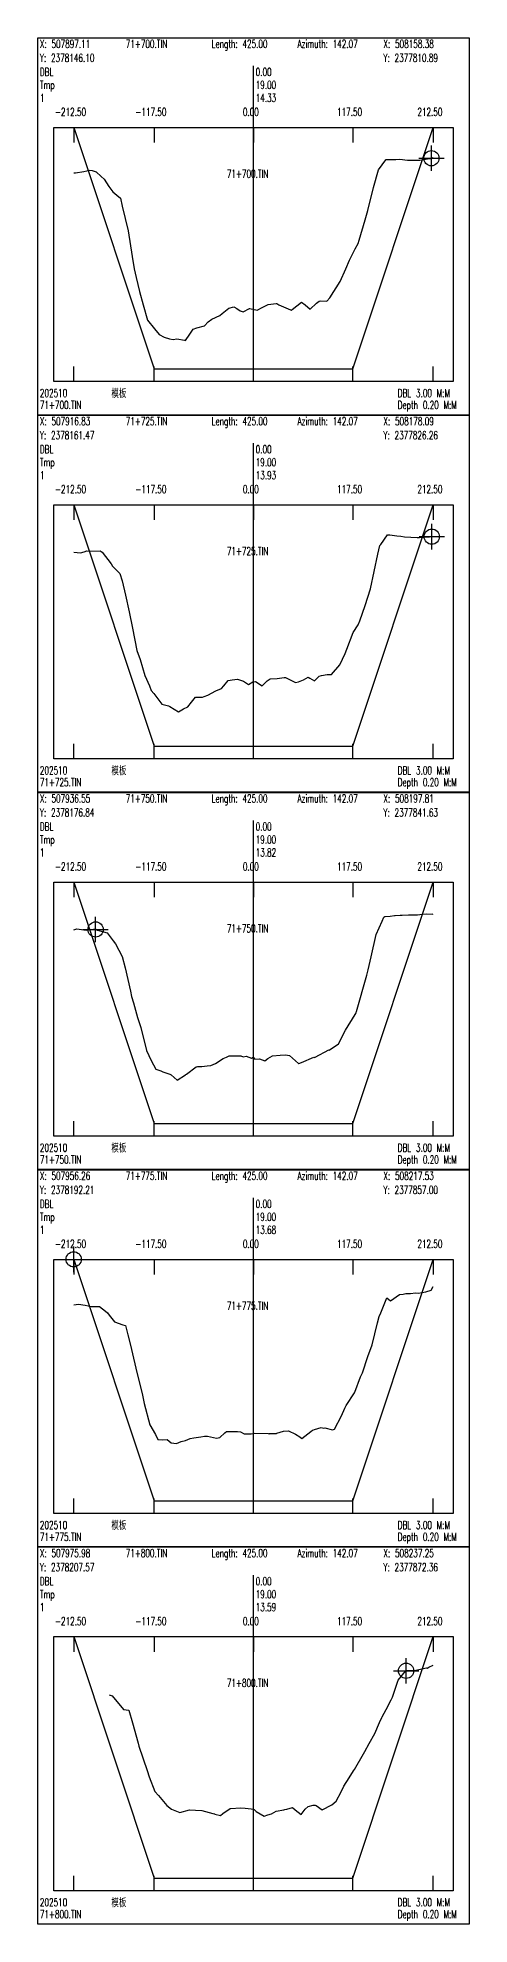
# Model space of a CAD drawing. Extents: x 1 to 194, y -24202 to 0.
# Drawn here: x 1 to 171, y -24202 to -23459 of the extents above; entities that cross this region are included whole.
import ezdxf

# ---------------------------------------------------------------- set-up
doc = ezdxf.new("R2010")
doc.units = 0
doc.header["$MEASUREMENT"] = 0
doc.layers.add('LABELS', color=7, linetype='Continuous')
doc.layers.add('XSECTION', color=7, linetype='Continuous')
doc.styles.get("Standard").update_dxf_attribs({"font": 'txt.shx'})

msp = doc.modelspace()

# ---------------------------------------------------------------- linework, layer by layer
at = {"color": 1}
for p, q in [((156.06, -23511.64), (156.06, -23501.64)), ((151.06, -23506.64), (161.06, -23506.64)), ((156.22, -23660.55), (156.22, -23650.55)), ((151.22, -23655.55), (161.22, -23655.55)), ((23.82, -23815.12), (23.82, -23805.12)), ((18.82, -23810.12), (28.82, -23810.12)), ((10.17, -23939.93), (20.17, -23939.93)), ((15.17, -23944.93), (15.17, -23934.93)), ((146.11, -24106.83), (146.11, -24096.83)), ((141.11, -24101.83), (151.11, -24101.83))]:
    msp.add_line(p, q, dxfattribs=at)
for centre in [(156.06, -23506.64), (156.22, -23655.55), (23.82, -23810.12), (15.17, -23939.93), (146.11, -24101.83)]:
    msp.add_circle(centre, 3, dxfattribs=at)
at = {"layer": 'XSECTION', "color": 0, "linetype": 'Continuous'}
for points in [[(1, -23459.22), (171, -23459.22), (171, -23607.68), (1, -23607.68), (1, -23459.22)], [(86, -23594.51), (86, -23470.27)], [(86, -23594.51), (86, -23470.27)], [(7.3, -23494.51), (164.7, -23494.51), (164.7, -23594.51), (7.3, -23594.51), (7.3, -23494.51)], [(15.17, -23494.51), (15.17, -23500.44)], [(15.17, -23494.51), (46.83, -23589.51)], [(15.17, -23494.51), (46.83, -23589.51)], [(46.83, -23494.51), (46.83, -23500.44)], [(86, -23494.51), (86, -23500.44)], [(125.17, -23494.51), (125.17, -23500.44)], [(125.17, -23589.51), (156.83, -23494.51)], [(125.17, -23589.51), (156.83, -23494.51)], [(156.83, -23494.51), (156.83, -23500.44)], [(15.17, -23594.51), (15.17, -23588.57)], [(46.83, -23594.51), (46.83, -23588.57)], [(46.83, -23589.51), (86, -23589.51)], [(46.83, -23589.51), (46.83, -23589.51)], [(46.83, -23589.51), (86, -23589.51)], [(86, -23594.51), (86, -23588.57)], [(86, -23589.51), (125.17, -23589.51)], [(86, -23589.51), (125.17, -23589.51)], [(125.17, -23594.51), (125.17, -23588.57)], [(125.17, -23589.51), (125.17, -23589.51)], [(156.83, -23594.51), (156.83, -23588.57)], [(1, -23607.69), (171, -23607.69), (171, -23756.16), (1, -23756.16), (1, -23607.69)], [(86, -23742.98), (86, -23618.75)], [(86, -23742.98), (86, -23618.75)], [(7.3, -23642.98), (164.7, -23642.98), (164.7, -23742.98), (7.3, -23742.98), (7.3, -23642.98)], [(15.17, -23642.98), (15.17, -23648.92)], [(15.17, -23642.98), (46.83, -23737.98)], [(15.17, -23642.98), (46.83, -23737.98)], [(46.83, -23642.98), (46.83, -23648.92)], [(86, -23642.98), (86, -23648.92)], [(125.17, -23642.98), (125.17, -23648.92)], [(125.17, -23737.98), (156.83, -23642.98)], [(125.17, -23737.98), (156.83, -23642.98)], [(156.83, -23642.98), (156.83, -23648.92)], [(15.17, -23742.98), (15.17, -23737.04)], [(46.83, -23742.98), (46.83, -23737.04)], [(46.83, -23737.98), (86, -23737.98)], [(46.83, -23737.98), (46.83, -23737.98)], [(46.83, -23737.98), (86, -23737.98)], [(86, -23742.98), (86, -23737.04)], [(86, -23737.98), (125.17, -23737.98)], [(86, -23737.98), (125.17, -23737.98)], [(125.17, -23742.98), (125.17, -23737.04)], [(125.17, -23737.98), (125.17, -23737.98)], [(156.83, -23742.98), (156.83, -23737.04)], [(1, -23756.17), (171, -23756.17), (171, -23904.64), (1, -23904.64), (1, -23756.17)], [(86, -23891.46), (86, -23767.22)], [(86, -23891.46), (86, -23767.22)], [(7.3, -23791.46), (164.7, -23791.46), (164.7, -23891.46), (7.3, -23891.46), (7.3, -23791.46)], [(15.17, -23791.46), (15.17, -23797.4)], [(15.17, -23791.46), (46.83, -23886.46)], [(15.17, -23791.46), (46.83, -23886.46)], [(46.83, -23791.46), (46.83, -23797.4)], [(86, -23791.46), (86, -23797.4)], [(125.17, -23791.46), (125.17, -23797.4)], [(125.17, -23886.46), (156.83, -23791.46)], [(125.17, -23886.46), (156.83, -23791.46)], [(156.83, -23791.46), (156.83, -23797.4)], [(15.17, -23891.46), (15.17, -23885.52)], [(46.83, -23891.46), (46.83, -23885.52)], [(46.83, -23886.46), (86, -23886.46)], [(46.83, -23886.46), (46.83, -23886.46)], [(46.83, -23886.46), (86, -23886.46)], [(86, -23891.46), (86, -23885.52)], [(86, -23886.46), (125.17, -23886.46)], [(86, -23886.46), (125.17, -23886.46)], [(125.17, -23891.46), (125.17, -23885.52)], [(125.17, -23886.46), (125.17, -23886.46)], [(156.83, -23891.46), (156.83, -23885.52)], [(1, -23904.65), (171, -23904.65), (171, -24053.11), (1, -24053.11), (1, -23904.65)], [(86, -24039.93), (86, -23915.7)], [(86, -24039.93), (86, -23915.7)], [(7.3, -23939.93), (164.7, -23939.93), (164.7, -24039.93), (7.3, -24039.93), (7.3, -23939.93)], [(15.17, -23939.93), (15.17, -23945.87)], [(15.17, -23939.93), (46.83, -24034.93)], [(15.17, -23939.93), (46.83, -24034.93)], [(46.83, -23939.93), (46.83, -23945.87)], [(86, -23939.93), (86, -23945.87)], [(125.17, -23939.93), (125.17, -23945.87)], [(125.17, -24034.93), (156.83, -23939.93)], [(125.17, -24034.93), (156.83, -23939.93)], [(156.83, -23939.93), (156.83, -23945.87)], [(15.17, -24039.93), (15.17, -24034)], [(46.83, -24039.93), (46.83, -24034)], [(46.83, -24034.93), (86, -24034.93)], [(46.83, -24034.93), (46.83, -24034.93)], [(46.83, -24034.93), (86, -24034.93)], [(86, -24039.93), (86, -24034)], [(86, -24034.93), (125.17, -24034.93)], [(86, -24034.93), (125.17, -24034.93)], [(125.17, -24039.93), (125.17, -24034)], [(125.17, -24034.93), (125.17, -24034.93)], [(156.83, -24039.93), (156.83, -24034)], [(1, -24053.12), (171, -24053.12), (171, -24201.59), (1, -24201.59), (1, -24053.12)], [(86, -24188.41), (86, -24064.17)], [(86, -24188.41), (86, -24064.17)], [(7.3, -24088.41), (164.7, -24088.41), (164.7, -24188.41), (7.3, -24188.41), (7.3, -24088.41)], [(15.17, -24088.41), (15.17, -24094.35)], [(15.17, -24088.41), (46.83, -24183.41)], [(15.17, -24088.41), (46.83, -24183.41)], [(46.83, -24088.41), (46.83, -24094.35)], [(86, -24088.41), (86, -24094.35)], [(125.17, -24088.41), (125.17, -24094.35)], [(125.17, -24183.41), (156.83, -24088.41)], [(125.17, -24183.41), (156.83, -24088.41)], [(156.83, -24088.41), (156.83, -24094.35)], [(15.17, -24188.41), (15.17, -24182.47)], [(46.83, -24188.41), (46.83, -24182.47)], [(46.83, -24183.41), (86, -24183.41)], [(46.83, -24183.41), (46.83, -24183.41)], [(46.83, -24183.41), (86, -24183.41)], [(86, -24188.41), (86, -24182.47)], [(86, -24183.41), (125.17, -24183.41)], [(86, -24183.41), (125.17, -24183.41)], [(125.17, -24188.41), (125.17, -24182.47)], [(125.17, -24183.41), (125.17, -24183.41)], [(156.83, -24188.41), (156.83, -24182.47)]]:
    msp.add_lwpolyline(points, dxfattribs=at)
at = {"layer": 'XSECTION', "color": 1, "linetype": 'Continuous'}
for points in [[(15.17, -23512.41), (15.89, -23512.41), (19.23, -23511.86), (21.53, -23511.36), (22.4, -23511.46), (24.02, -23511.96), (26.01, -23513.81), (27.17, -23514.91), (29.03, -23517.76), (30.56, -23519.86), (32.15, -23521.21), (33.56, -23522.36), (34.28, -23525.46), (36.57, -23535.26), (38.17, -23545.31), (39.02, -23550.16), (39.79, -23553.56), (41.15, -23559.11), (42.54, -23564.36), (44.19, -23570.36), (46.96, -23573.76), (48.82, -23576.01), (50.77, -23577.06), (52.87, -23577.76), (54.38, -23577.91), (55.78, -23577.66), (58.78, -23578.21), (59.2, -23578.31), (60.86, -23575.91), (62.3, -23573.86), (63.7, -23573.41), (66.73, -23572.56), (68.15, -23571.06), (69.55, -23569.96), (72.76, -23568.51), (73.69, -23567.71), (76.31, -23565.66), (78.26, -23565.16), (79.48, -23565.71), (80.74, -23566.71), (81.96, -23567.06), (84.47, -23565.81), (84.57, -23565.81), (87.41, -23566.46), (89.47, -23565.31), (91.8, -23564.21), (94.95, -23563.86), (95.11, -23563.81), (95.18, -23563.81), (96, -23564.26), (100.53, -23566.31), (100.83, -23566.46), (101.22, -23566.11), (104.86, -23563.31), (106.39, -23564.36), (108.28, -23566.01), (110.78, -23563.71), (111.83, -23562.86), (112.54, -23562.81), (114.85, -23562.91), (116.05, -23561.56), (120.16, -23555.16), (122.42, -23550.21), (123.78, -23546.76), (126.09, -23542.31), (127.17, -23540.21), (127.59, -23538.91), (130.01, -23530.86), (130.98, -23527.26), (133.3, -23518.11), (135.26, -23511.26), (138.06, -23507.21), (138.18, -23507.16), (142.08, -23507.11), (143.62, -23507.01), (146.64, -23507.36), (146.95, -23507.36), (147.24, -23507.36), (151.46, -23507.46), (155.26, -23506.76), (156.07, -23506.76), (156.83, -23506.41)], [(15.17, -23661.63), (15.21, -23661.63), (17.8, -23661.98), (19.25, -23661.53), (20.36, -23661.13), (21.5, -23661.28), (25.58, -23661.08), (26.37, -23661.63), (29.9, -23666.23), (30.43, -23667.13), (31.29, -23667.93), (33.37, -23670.08), (34.21, -23672.88), (35.52, -23678.63), (37.08, -23685.13), (38.33, -23691.58), (40.04, -23700.33), (41.33, -23703.93), (43.18, -23710.13), (45.01, -23714.28), (45.7, -23716.13), (46.74, -23717.28), (49.93, -23721.53), (52.54, -23722.08), (53.07, -23722.38), (56.4, -23724.48), (58.37, -23723.28), (60.16, -23722.48), (61.62, -23720.63), (63.16, -23718.68), (65.86, -23718.68), (66.51, -23718.48), (68.05, -23717.93), (71.15, -23716.28), (73.34, -23715.33), (74.32, -23714.28), (76.04, -23712.18), (77.61, -23711.93), (79.76, -23711.58), (82.02, -23712.43), (83.97, -23713.73), (85.78, -23712.63), (86.82, -23712.58), (89.45, -23714.23), (91.39, -23712.33), (92.61, -23711.48), (95.37, -23711.38), (98.12, -23711.03), (98.63, -23711.03), (102.49, -23712.88), (103.76, -23712.63), (105.68, -23711.93), (107.52, -23710.88), (108.16, -23711.23), (110.05, -23712.28), (111.81, -23710.48), (112.74, -23710.13), (114.99, -23709.73), (116.67, -23709.78), (119.99, -23706.03), (122.13, -23701.53), (122.78, -23699.88), (125.21, -23693.23), (127.2, -23690.23), (127.94, -23688.73), (130.01, -23682.68), (132.12, -23676.08), (135.01, -23662.43), (135.75, -23659.03), (136.09, -23658.58), (138.72, -23654.78), (139.74, -23654.88), (142.48, -23655.23), (144.07, -23655.38), (145.47, -23655.58), (150.44, -23655.88), (151.2, -23655.93), (151.36, -23655.93), (155.31, -23655.58), (156.52, -23655.53), (156.83, -23655.53)], [(15.17, -23810.21), (16.46, -23809.86), (20.1, -23810.36), (23.01, -23809.96), (23.87, -23809.96), (24.58, -23810.46), (28.39, -23811.51), (30.71, -23814.61), (31.59, -23815.81), (34.22, -23820.71), (35.44, -23825.21), (37.52, -23834.41), (38, -23836.56), (38.68, -23838.96), (40.34, -23844.71), (41.58, -23848.71), (43.83, -23857.76), (45.64, -23861.71), (47.47, -23865.06), (49.47, -23865.81), (50.31, -23866.21), (51.89, -23866.71), (53.09, -23867.11), (53.63, -23867.31), (55.91, -23869.46), (59.25, -23867.31), (59.3, -23867.26), (59.61, -23867.06), (63.42, -23864.16), (63.92, -23864.06), (65.64, -23864.01), (67.78, -23863.81), (69.14, -23863.66), (71.05, -23862.81), (74.07, -23860.91), (75.38, -23860.31), (76.39, -23859.86), (79.46, -23859.86), (80.98, -23859.81), (81.88, -23860.26), (83.13, -23860.01), (85.21, -23860.76), (85.84, -23860.36), (86.52, -23861.11), (88.32, -23861.06), (90.49, -23861.76), (91.62, -23860.91), (93.42, -23859.81), (96.48, -23859.56), (98.63, -23859.51), (100.2, -23859.71), (103.75, -23862.86), (103.83, -23862.91), (103.89, -23862.86), (104.93, -23862.46), (109.79, -23860.36), (110.03, -23860.46), (110.33, -23860.36), (115.68, -23857.51), (115.81, -23857.56), (119.49, -23855.16), (122.27, -23849.81), (126.04, -23843.61), (126.39, -23842.91), (126.55, -23842.46), (130.61, -23828.06), (131.18, -23825.96), (132.37, -23820.91), (134.35, -23812.11), (136.7, -23806.81), (137.38, -23805.26), (137.76, -23804.96), (139.78, -23804.86), (141.47, -23804.66), (141.82, -23804.66), (143.8, -23804.56), (144.61, -23804.51), (147.07, -23804.36), (148.25, -23804.36), (150.54, -23804.31), (152.37, -23804.16), (154.03, -23804.01), (156.35, -23804.16), (156.83, -23803.96)], [(15.17, -23957.78), (17.07, -23957.63), (19.68, -23958.03), (22.11, -23958.43), (25.36, -23958.43), (27.65, -23960.28), (28.47, -23961.03), (29.17, -23961.88), (31.25, -23964.48), (34.59, -23965.68), (35.55, -23966.03), (36.47, -23969.68), (37.51, -23973.73), (38.69, -23978.78), (40.16, -23985.03), (42.1, -23992.78), (42.98, -23996.63), (45.15, -24005.08), (47.35, -24008.88), (48.34, -24010.78), (50.14, -24010.93), (52.05, -24010.83), (53.6, -24012.08), (55.71, -24012.38), (57.52, -24011.63), (59.19, -24011.18), (61.03, -24010.43), (62.56, -24010.18), (65.25, -24009.78), (66.66, -24009.53), (67.82, -24009.53), (71.46, -24010.28), (72.7, -24010.03), (74.75, -24008.18), (75.43, -24007.73), (77.77, -24007.73), (79.68, -24007.73), (80.84, -24007.78), (82.27, -24008.63), (85.08, -24008.58), (86.27, -24008.28), (91.75, -24008.53), (92.13, -24008.63), (92.35, -24008.53), (94.04, -24008.48), (95.01, -24008.43), (95.11, -24008.43), (95.25, -24008.38), (97.82, -24007.58), (99.84, -24007.38), (102.55, -24008.78), (104.29, -24009.78), (105, -24010.43), (108.62, -24007.68), (109.27, -24007.13), (109.4, -24007.13), (109.99, -24006.93), (112.69, -24006.08), (113.61, -24006.33), (114.14, -24006.18), (117.11, -24006.98), (117.86, -24006.78), (120.63, -24001.53), (121.92, -23998.53), (122.49, -23997.48), (125.78, -23992.48), (125.9, -23992.18), (128.12, -23986.18), (128.94, -23984.53), (130.98, -23978.23), (132.72, -23973.58), (134.9, -23964.88), (135.55, -23962.38), (136.11, -23960.93), (138.23, -23955.68), (138.52, -23955.13), (140.02, -23956.28), (143.53, -23953.73), (144.99, -23953.58), (145.99, -23953.33), (147.82, -23953.33), (149.79, -23953.13), (150.96, -23953.18), (153.91, -23952.78), (155.94, -23952.08), (156.83, -23950.58)], [(29.09, -24111.26), (30.38, -24111.66), (34.76, -24117.11), (36.96, -24117.36), (38.32, -24122.26), (40.55, -24130.36), (40.87, -24131.51), (44.07, -24141.06), (44.91, -24143.51), (47.11, -24149.31), (48.61, -24150.96), (51.89, -24154.81), (53.66, -24156.31), (55, -24156.81), (56.92, -24157.56), (60.79, -24156.61), (63.21, -24156.71), (65.66, -24156.81), (69.95, -24158.01), (70.61, -24158.16), (70.76, -24158.21), (73.01, -24158.81), (73.95, -24158.01), (76.84, -24156.06), (76.9, -24156.01), (76.95, -24156.01), (80.95, -24155.76), (82.77, -24155.91), (85.04, -24156.21), (86.22, -24156.41), (87.1, -24157.21), (90.19, -24159.01), (91.63, -24158.51), (93.07, -24158.11), (94.96, -24157.11), (97.98, -24156.56), (98.28, -24156.46), (99.11, -24156.26), (101.42, -24155.66), (102.47, -24156.51), (104.74, -24158.36), (106.32, -24156.31), (107.51, -24155.26), (109.54, -24154.76), (110.28, -24154.66), (110.73, -24154.91), (113.06, -24156.61), (116.85, -24154.61), (118.58, -24153.16), (120.54, -24149.41), (121.61, -24147.26), (123.68, -24143.96), (125.38, -24141.26), (125.78, -24140.66), (129.28, -24134.51), (129.86, -24133.61), (131.61, -24130.51), (133.79, -24126.56), (135.65, -24122.21), (136.5, -24120.26), (136.65, -24119.91), (138.19, -24117.11), (140.26, -24113.26), (140.46, -24112.81), (140.72, -24112.16), (142.95, -24105.51), (145.88, -24102.01), (146.09, -24101.71), (146.37, -24101.76), (149.88, -24101.66), (154.17, -24100.71), (154.43, -24100.76), (155.12, -24100.36), (156.83, -24099.61)]]:
    msp.add_lwpolyline(points, dxfattribs=at)

# ---------------------------------------------------------------- texts
at = {"layer": 'LABELS', "color": 0, "width": 0.666667}
for s, height, p in [('Y: 2378146.10', 3.1482, (1.85, -23468.74)), ('X: 507897.11', 3.1482, (1.85, -23463.22)), ('71+700.TIN', 3.148, (35.68, -23463.22)), ('Length: 425.00', 3.1482, (69.51, -23463.22)), ('Azimuth: 142.07', 3.1482, (103.34, -23463.22)), ('Y: 2377810.89', 3.1482, (137.17, -23468.74)), ('X: 508158.38', 3.1482, (137.17, -23463.22)), ('DBL', 3.148, (1.85, -23474.27)), ('0.00', 3.148, (86.85, -23474.27)), ('0.00', 3.148, (86.85, -23474.27)), ('Tmp', 3.148, (1.85, -23479.37)), ('19.00', 3.148, (86.85, -23479.37)), ('19.00', 3.148, (86.85, -23479.37)), ('-212.50', 3.148, (7.82, -23490)), ('-117.50', 3.148, (39.49, -23490)), ('0.00', 3.148, (81.8, -23490)), ('117.50', 3.148, (118.87, -23490)), ('212.50', 3.148, (150.54, -23490)), ('71+700.TIN', 3.148, (75.5, -23514.32)), ('模板', 3.148, (30.04, -23600.63)), ('DBL 3.00 M:M', 3.1482, (142.81, -23600.63)), ('71+700.TIN', 3.148, (1.85, -23605.31)), ('Depth 0.20 M:M', 3.1482, (142.81, -23605.31)), ('Y: 2378161.47', 3.1482, (1.85, -23617.22)), ('X: 507916.83', 3.1482, (1.85, -23611.69)), ('71+725.TIN', 3.148, (35.68, -23611.69)), ('Length: 425.00', 3.1482, (69.51, -23611.69)), ('Azimuth: 142.07', 3.1482, (103.34, -23611.69)), ('Y: 2377826.26', 3.1482, (137.17, -23617.22)), ('X: 508178.09', 3.1482, (137.17, -23611.69)), ('DBL', 3.148, (1.85, -23622.75)), ('0.00', 3.148, (86.85, -23622.75)), ('0.00', 3.148, (86.85, -23622.75)), ('Tmp', 3.148, (1.85, -23627.85)), ('19.00', 3.148, (86.85, -23627.85)), ('19.00', 3.148, (86.85, -23627.85)), ('-212.50', 3.148, (7.82, -23638.48)), ('-117.50', 3.148, (39.49, -23638.48)), ('0.00', 3.148, (81.8, -23638.48)), ('117.50', 3.148, (118.87, -23638.48)), ('212.50', 3.148, (150.54, -23638.48)), ('71+725.TIN', 3.148, (75.5, -23662.8)), ('模板', 3.148, (30.04, -23749.11)), ('DBL 3.00 M:M', 3.1482, (142.81, -23749.11)), ('71+725.TIN', 3.148, (1.85, -23753.78)), ('Depth 0.20 M:M', 3.1482, (142.81, -23753.78)), ('Y: 2378176.84', 3.1482, (1.85, -23765.7)), ('X: 507936.55', 3.1482, (1.85, -23760.17)), ('71+750.TIN', 3.148, (35.68, -23760.17)), ('Length: 425.00', 3.1482, (69.51, -23760.17)), ('Azimuth: 142.07', 3.1482, (103.34, -23760.17)), ('Y: 2377841.63', 3.1482, (137.17, -23765.7)), ('X: 508197.81', 3.1482, (137.17, -23760.17)), ('DBL', 3.148, (1.85, -23771.22)), ('0.00', 3.148, (86.85, -23771.22)), ('0.00', 3.148, (86.85, -23771.22)), ('Tmp', 3.148, (1.85, -23776.32)), ('19.00', 3.148, (86.85, -23776.32)), ('19.00', 3.148, (86.85, -23776.32)), ('-212.50', 3.148, (7.82, -23786.95)), ('-117.50', 3.148, (39.49, -23786.95)), ('0.00', 3.148, (81.8, -23786.95)), ('117.50', 3.148, (118.87, -23786.95)), ('212.50', 3.148, (150.54, -23786.95)), ('71+750.TIN', 3.148, (75.5, -23811.27)), ('模板', 3.148, (30.04, -23897.58)), ('DBL 3.00 M:M', 3.1482, (142.81, -23897.58)), ('71+750.TIN', 3.148, (1.85, -23902.26)), ('Depth 0.20 M:M', 3.1482, (142.81, -23902.26)), ('Y: 2378192.21', 3.1482, (1.85, -23914.17)), ('X: 507956.26', 3.1482, (1.85, -23908.65)), ('71+775.TIN', 3.148, (35.68, -23908.65)), ('Length: 425.00', 3.1482, (69.51, -23908.65)), ('Azimuth: 142.07', 3.1482, (103.34, -23908.65)), ('Y: 2377857.00', 3.1482, (137.17, -23914.17)), ('X: 508217.53', 3.1482, (137.17, -23908.65)), ('DBL', 3.148, (1.85, -23919.7)), ('0.00', 3.148, (86.85, -23919.7)), ('0.00', 3.148, (86.85, -23919.7)), ('Tmp', 3.148, (1.85, -23924.8)), ('19.00', 3.148, (86.85, -23924.8)), ('19.00', 3.148, (86.85, -23924.8)), ('-212.50', 3.148, (7.82, -23935.43)), ('-117.50', 3.148, (39.49, -23935.43)), ('0.00', 3.148, (81.8, -23935.43)), ('117.50', 3.148, (118.87, -23935.43)), ('212.50', 3.148, (150.54, -23935.43)), ('71+775.TIN', 3.148, (75.5, -23959.75)), ('模板', 3.148, (30.04, -24046.06)), ('DBL 3.00 M:M', 3.1482, (142.81, -24046.06)), ('71+775.TIN', 3.148, (1.85, -24050.73)), ('Depth 0.20 M:M', 3.1482, (142.81, -24050.73)), ('Y: 2378207.57', 3.1482, (1.85, -24062.65)), ('X: 507975.98', 3.1482, (1.85, -24057.12)), ('71+800.TIN', 3.148, (35.68, -24057.12)), ('Length: 425.00', 3.1482, (69.51, -24057.12)), ('Azimuth: 142.07', 3.1482, (103.34, -24057.12)), ('Y: 2377872.36', 3.1482, (137.17, -24062.65)), ('X: 508237.25', 3.1482, (137.17, -24057.12)), ('DBL', 3.148, (1.85, -24068.17)), ('0.00', 3.148, (86.85, -24068.17)), ('0.00', 3.148, (86.85, -24068.17)), ('Tmp', 3.148, (1.85, -24073.28)), ('19.00', 3.148, (86.85, -24073.28)), ('19.00', 3.148, (86.85, -24073.28)), ('-212.50', 3.148, (7.82, -24083.91)), ('-117.50', 3.148, (39.49, -24083.91)), ('0.00', 3.148, (81.8, -24083.91)), ('117.50', 3.148, (118.87, -24083.91)), ('212.50', 3.148, (150.54, -24083.91)), ('71+800.TIN', 3.148, (75.5, -24108.22)), ('模板', 3.148, (30.04, -24194.53)), ('DBL 3.00 M:M', 3.1482, (142.81, -24194.53)), ('71+800.TIN', 3.148, (1.85, -24199.21)), ('Depth 0.20 M:M', 3.1482, (142.81, -24199.21))]:
    msp.add_text(s, height=height, dxfattribs=at).set_placement(p)
at = {"layer": 'LABELS', "color": 1, "width": 0.666667}
for s, height, p in [('1', 3.15, (1.85, -23484.47)), ('14.33', 3.148, (86.85, -23484.47)), ('14.33', 3.148, (86.85, -23484.47)), ('202510', 3.148, (1.85, -23600.63)), ('1', 3.15, (1.85, -23632.95)), ('13.93', 3.148, (86.85, -23632.95)), ('13.93', 3.148, (86.85, -23632.95)), ('202510', 3.148, (1.85, -23749.11)), ('1', 3.15, (1.85, -23781.42)), ('13.82', 3.148, (86.85, -23781.42)), ('13.82', 3.148, (86.85, -23781.42)), ('202510', 3.148, (1.85, -23897.58)), ('1', 3.15, (1.85, -23929.9)), ('13.68', 3.148, (86.85, -23929.9)), ('13.68', 3.148, (86.85, -23929.9)), ('202510', 3.148, (1.85, -24046.06)), ('1', 3.15, (1.85, -24078.38)), ('13.59', 3.148, (86.85, -24078.38)), ('13.59', 3.148, (86.85, -24078.38)), ('202510', 3.148, (1.85, -24194.53))]:
    msp.add_text(s, height=height, dxfattribs=at).set_placement(p)

doc.saveas('drawing.dxf')
